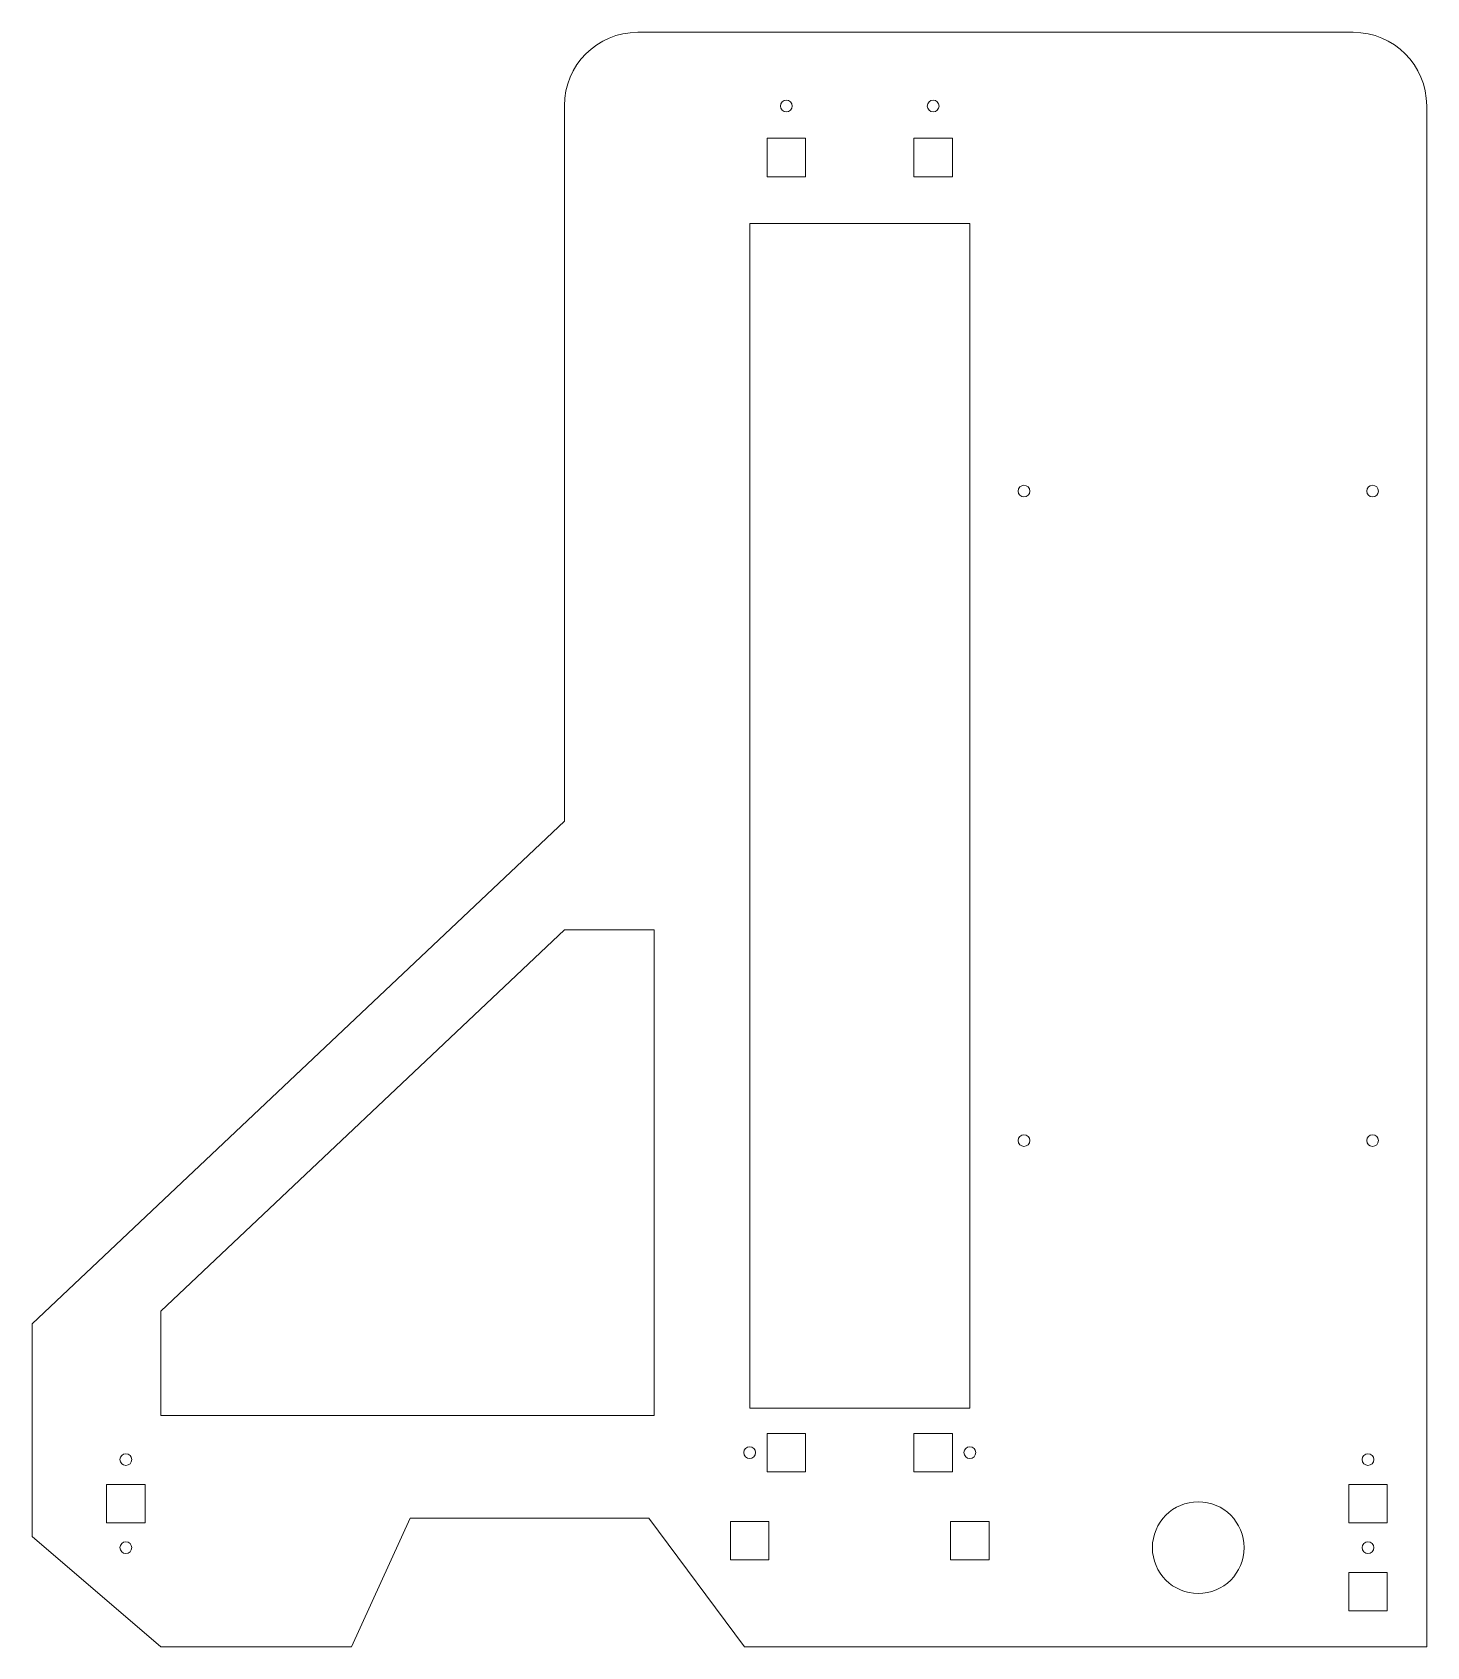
# Model space of a CAD drawing. Header units: millimetres. Extents: x -380 to 0, y -440 to 0.
import ezdxf

# ---------------------------------------------------------------- set-up
doc = ezdxf.new("R2010")
doc.units = ezdxf.units.MM

msp = doc.modelspace()

# ---------------------------------------------------------------- linework, layer by layer
at = {"color": 7, "linetype": 'Continuous', "lineweight": 15}
for p, q in [((-20, 0), (-215, 0)), ((-235, -20), (-235, -215)), ((0, -440), (0, -20)), ((-179.75, -28.85), (-179.75, -39.35)), ((-169.25, -28.85), (-179.75, -28.85)), ((-169.25, -39.35), (-169.25, -28.85)), ((-139.75, -28.85), (-139.75, -39.35)), ((-129.25, -28.85), (-139.75, -28.85)), ((-129.25, -39.35), (-129.25, -28.85)), ((-179.75, -39.35), (-169.25, -39.35)), ((-139.75, -39.35), (-129.25, -39.35)), ((-184.5, -52.1), (-184.5, -375)), ((-124.5, -52.1), (-184.5, -52.1)), ((-124.5, -375), (-124.5, -52.1)), ((-235, -215), (-380, -352)), ((-235, -244.58), (-345, -348.51)), ((-210.5, -244.58), (-235, -244.58)), ((-210.5, -377), (-210.5, -244.58)), ((-380, -352), (-380, -410)), ((-345, -348.51), (-345, -377)), ((-345, -377), (-210.5, -377)), ((-184.5, -375), (-124.5, -375)), ((-179.75, -381.85), (-179.75, -392.35)), ((-169.25, -381.85), (-179.75, -381.85)), ((-169.25, -392.35), (-169.25, -381.85)), ((-139.75, -381.85), (-139.75, -392.35)), ((-129.25, -381.85), (-139.75, -381.85)), ((-129.25, -392.35), (-129.25, -381.85)), ((-359.75, -395.75), (-359.75, -406.25)), ((-349.25, -395.75), (-359.75, -395.75)), ((-349.25, -406.25), (-349.25, -395.75)), ((-179.75, -392.35), (-169.25, -392.35)), ((-139.75, -392.35), (-129.25, -392.35)), ((-21.25, -395.75), (-21.25, -406.25)), ((-10.75, -395.75), (-21.25, -395.75)), ((-10.75, -406.25), (-10.75, -395.75)), ((-359.75, -406.25), (-349.25, -406.25)), ((-293, -440), (-277, -405)), ((-277, -405), (-212, -405)), ((-212, -405), (-185.93, -440)), ((-189.75, -405.85), (-189.75, -416.35)), ((-179.25, -405.85), (-189.75, -405.85)), ((-179.25, -416.35), (-179.25, -405.85)), ((-129.75, -405.85), (-129.75, -416.35)), ((-119.25, -405.85), (-129.75, -405.85)), ((-119.25, -416.35), (-119.25, -405.85)), ((-21.25, -406.25), (-10.75, -406.25)), ((-380, -410), (-345, -440)), ((-189.75, -416.35), (-179.25, -416.35)), ((-129.75, -416.35), (-119.25, -416.35)), ((-21.25, -419.75), (-21.25, -430.25)), ((-10.75, -419.75), (-21.25, -419.75)), ((-10.75, -430.25), (-10.75, -419.75)), ((-21.25, -430.25), (-10.75, -430.25)), ((-345, -440), (-293, -440)), ((-185.93, -440), (0, -440))]:
    msp.add_line(p, q, dxfattribs=at)
for centre, radius in [((-174.5, -20.1), 1.6), ((-134.5, -20.1), 1.6), ((-109.75, -125.05), 1.6), ((-14.75, -125.05), 1.6), ((-109.75, -302.05), 1.6), ((-14.75, -302.05), 1.6), ((-184.5, -387.1), 1.6), ((-124.5, -387.1), 1.6), ((-354.5, -389), 1.6), ((-16, -389), 1.6), ((-62.25, -413), 12.5), ((-354.5, -413), 1.6), ((-16, -413), 1.6)]:
    msp.add_circle(centre, radius, dxfattribs=at)
for centre, start, end in [((-215, -20), 90, 180), ((-20, -20), 0, 90)]:
    msp.add_arc(centre, 20, start, end, dxfattribs=at)

doc.saveas('drawing.dxf')
